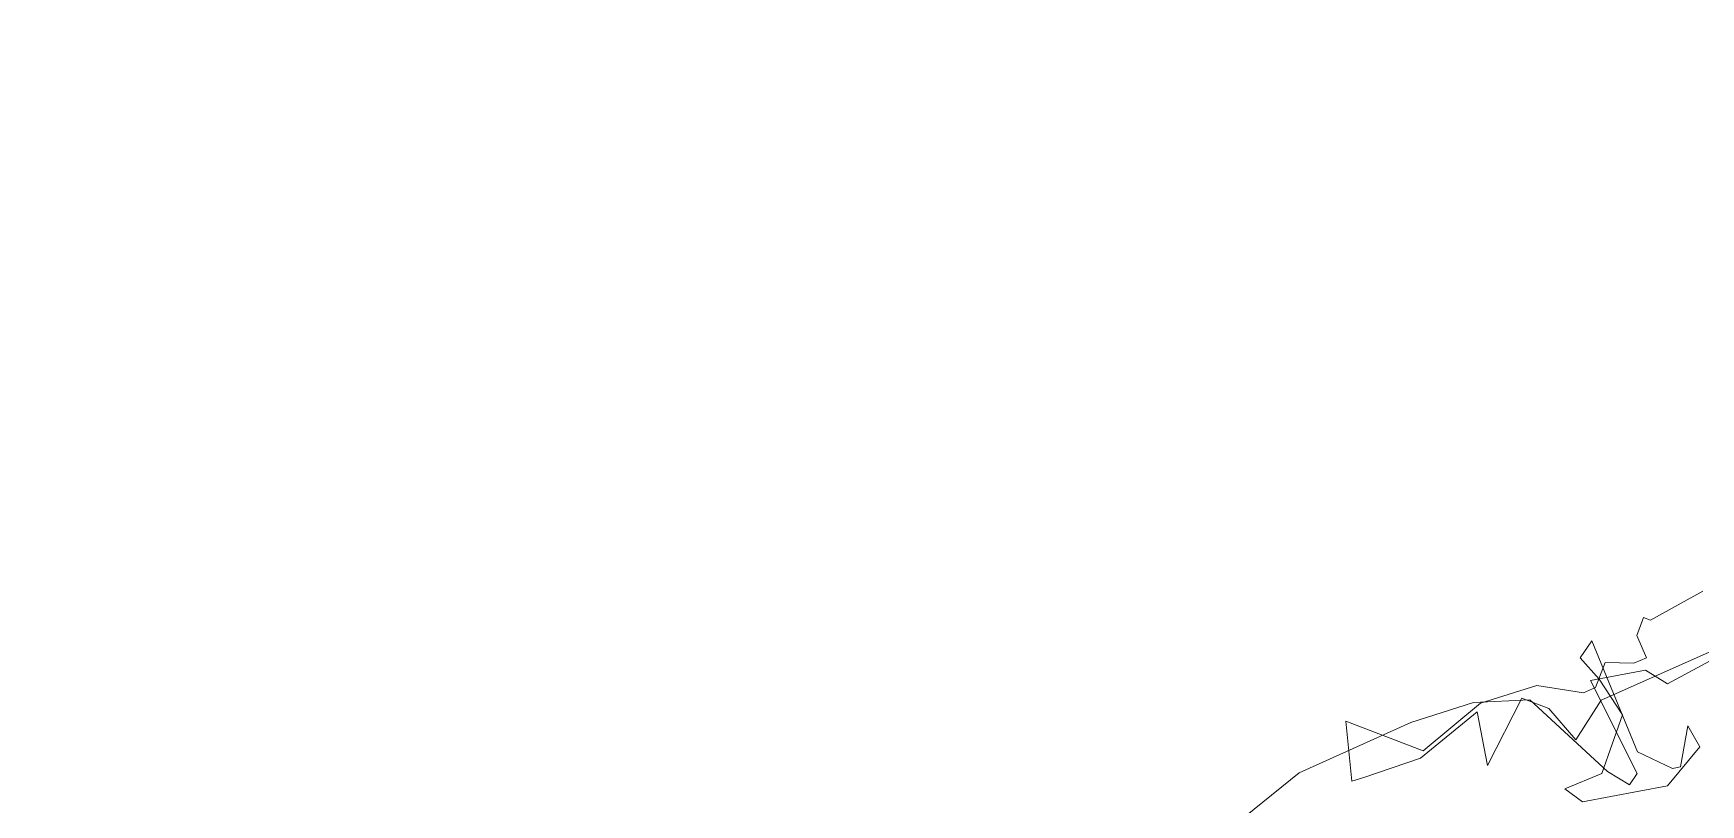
# Model space of a CAD drawing. Header units: millimetres. Extents: x 1418 to 1811, y 1796 to 1956.
# Drawn here: x 1480.832 to 1481.853, y 1834.576 to 1835.049 of the extents above; entities that cross this region are included whole.
import ezdxf

# ---------------------------------------------------------------- set-up
doc = ezdxf.new("R2010")
doc.units = ezdxf.units.MM
doc.layers.add('ARBRE', color=251, linetype='Continuous', lineweight=13)
doc.layers.add('VEGETAIS', color=3, linetype='Continuous')

# ---------------------------------------------------------------- blocks, each defined once
blk = doc.blocks.new('WMF26', base_point=(0, 0.0008))
at = {"color": 85}
blk.add_lwpolyline([(9.5274, -11.9578), (8.756, -12.3728), (8.3048, -12.4823), (8.0578, -12.5119), (7.8462, -12.4823), (7.6066, -12.162), (7.5342, -12.097), (7.4979, -12.1332), (7.6066, -12.5119), (7.395, -12.5119), (7.3226, -12.4461), (6.6606, -12.6568)], dxfattribs=at)
at = {"color": 106}
for points in [[(7.0995, -12.5457), (7.5803, -12.4321), (7.7029, -12.302), (7.782, -12.437), (7.875, -12.4946), (8.0496, -12.2682), (8.0504, -12.4749), (8.2941, -12.3423), (8.5189, -12.3102), (8.5658, -12.3045), (8.5452, -12.5325), (8.2784, -12.367), (8.0314, -12.5053), (7.81, -12.5309), (7.642, -12.4708), (7.5926, -12.4823), (7.5391, -12.5687), (7.4329, -12.5457), (7.3827, -12.558), (7.4033, -12.6478), (7.3654, -12.7095), (7.3407, -12.6947), (7.1258, -12.7663)], [(7.7779, -12.1274), (7.6297, -12.1579), (7.5119, -12.3621), (7.5737, -12.5111), (7.6297, -12.6033), (7.5737, -12.6593), (7.4815, -12.2139), (7.3629, -12.1274), (7.3325, -12.1274), (7.2765, -12.2756), (7.246, -12.1892), (7.3942, -12.0657), (7.7219, -12.0657), (7.7779, -12.1274), (7.7779, -12.1274)]]:
    blk.add_lwpolyline(points, dxfattribs=at)
blk = doc.blocks.new('T2_02')
at = {"xscale": 0.3499999999999943, "yscale": 0.3499999999999943, "zscale": 0.3499999999999943}
blk.add_blockref('WMF26', (-2.2399, 1.997), dxfattribs=at)

msp = doc.modelspace()

# ---------------------------------------------------------------- linework, layer by layer
at = {"layer": 'VEGETAIS'}
for points in [[(1489.2248, 1838.5989), (1485.1947, 1835.4551), (1481.1541, 1837.0435), (1477.7252, 1834.0348), (1473.504, 1839.0618), (1479.8711, 1839.0619), (1489.2248, 1838.5989)], [(1490.1973, 1833.7408), (1478.791, 1832.9368), (1481.1156, 1835.4594), (1485.0351, 1834.0388), (1489.1502, 1835.5998), (1490.1973, 1833.7408)]]:
    msp.add_spline(points, degree=3, dxfattribs=at)

# ---------------------------------------------------------------- block references
at = {"layer": 'ARBRE', "xscale": 0.4621142716754233, "yscale": 0.4621142716754233, "zscale": 0.4621142716754233, "rotation": 190.6551472559353}
msp.add_blockref('T2_02', (1482.181, 1833.6063), dxfattribs=at)

doc.saveas('drawing.dxf')
